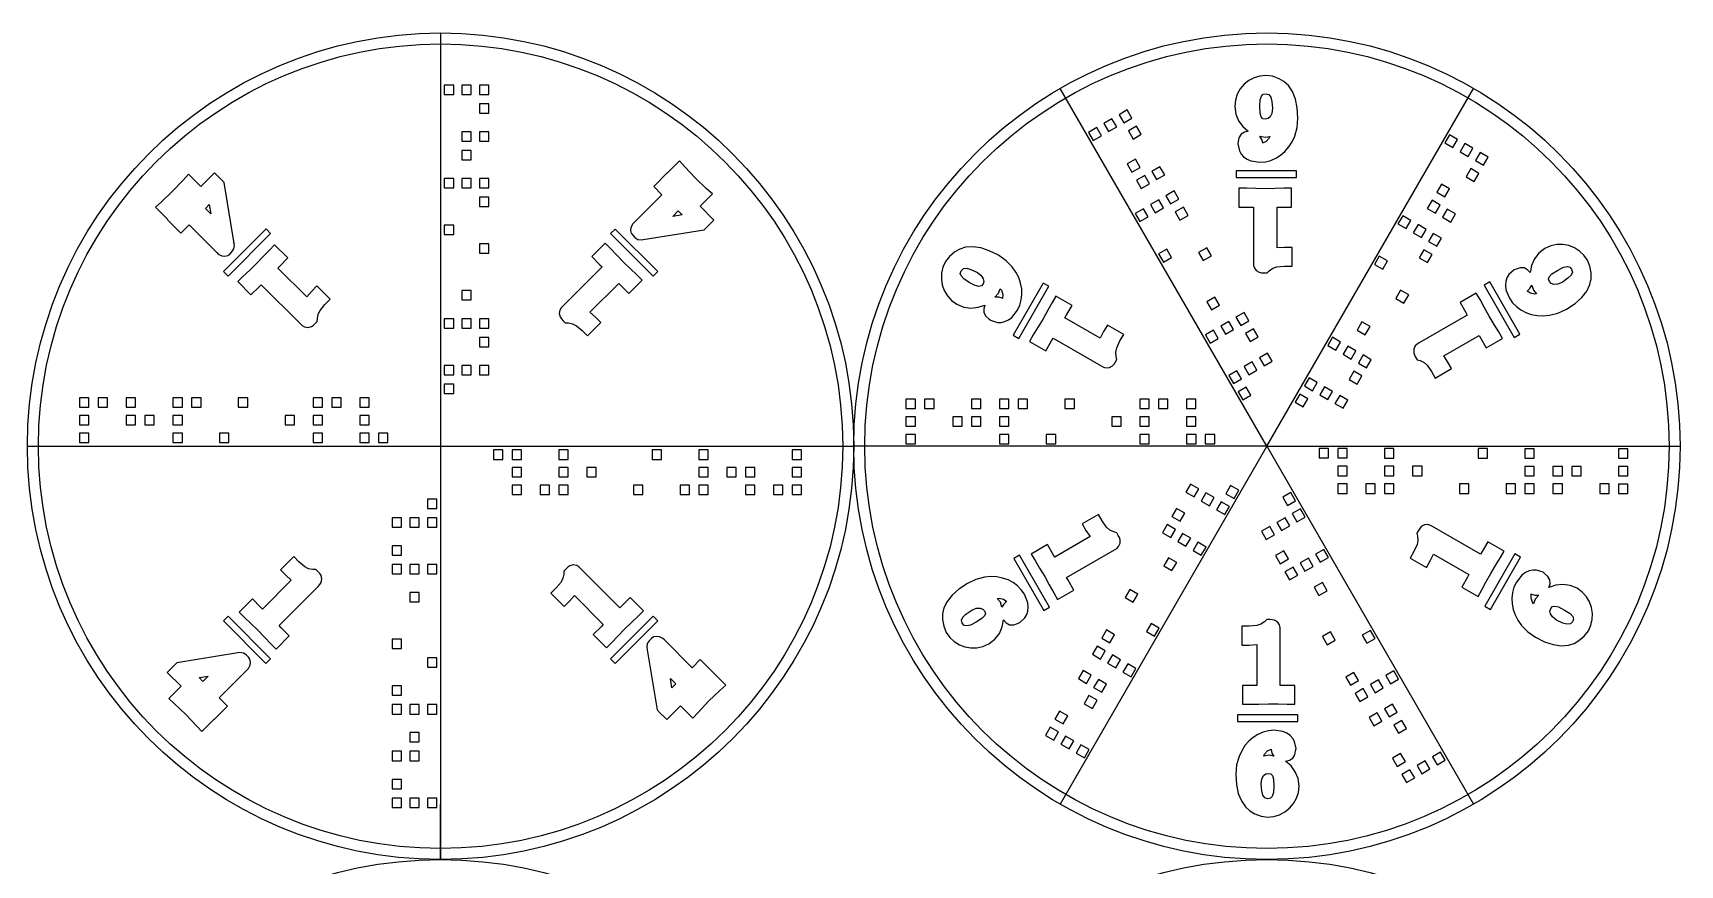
# Model space of a CAD drawing. Header units: millimetres. Extents: x 0 to 450, y 0 to 450.
# Drawn here: x 151 to 450, y 149 to 300 of the extents above; entities that cross this region are included whole.
import ezdxf

# ---------------------------------------------------------------- set-up
doc = ezdxf.new("R2010")
doc.units = ezdxf.units.MM
doc.layers.get('0').update_dxf_attribs({"linetype": 'CONTINUOUS', "lineweight": 25})
doc.layers.add('Layer 1', color=7, linetype='CONTINUOUS')

msp = doc.modelspace()

# ---------------------------------------------------------------- linework, layer by layer
for p, q in [((225, 300), (225, 150)), ((150, 225), (300, 225)), ((225, 150), (225, 160)), ((225, 150), (225, 160)), ((225, 150), (225, 151))]:
    msp.add_line(p, q)
at = {"linetype": 'CONTINUOUS', "lineweight": 25}
for q in [(337.5, 289.95), (412.5, 289.95), (300, 225), (337.5, 160.05), (450, 225), (412.5, 160.05)]:
    msp.add_line((375, 225), q, dxfattribs=at)
for centre, radius in [((225, 225), 75), ((375, 225), 75), ((225, 225), 73), ((375, 225), 73), ((225, 75), 75), ((375, 75), 75)]:
    msp.add_circle(centre, radius)
at = {"layer": 'Layer 1', "color": 7}
for points in [[(227.38, 288.84), (227.38, 290.54), (225.67, 290.54), (225.67, 288.84), (227.38, 288.84)], [(230.58, 288.84), (230.58, 290.54), (228.88, 290.54), (228.88, 288.84), (230.58, 288.84)], [(233.78, 288.84), (233.78, 290.54), (232.08, 290.54), (232.08, 288.84), (233.78, 288.84)], [(380.06, 281.29), (380.49, 282.83), (380.64, 284.53), (380.52, 286.39), (380.19, 288), (379.64, 289.35), (378.9, 290.45), (378.1, 291.17), (377.21, 291.69), (377.21, 291.69), (377.2, 291.69), (376.02, 292.13), (374.84, 292.29), (373.74, 292.18), (372.69, 291.86), (371.73, 291.35), (370.88, 290.68), (370.17, 289.85), (369.63, 288.89), (369.29, 287.82), (369.17, 286.66), (369.35, 285.28), (369.85, 284.06), (370.62, 283.01), (371.6, 282.15), (370.91, 281.99), (370.31, 281.63), (369.93, 280.99), (369.79, 280.28), (369.79, 280.28), (369.71, 279.86), (370, 278.6), (370.32, 278.03), (370.78, 277.52), (371.39, 277.09), (372.09, 276.79), (373.73, 276.55), (374.73, 276.63), (375.69, 276.88), (376.62, 277.28), (377.49, 277.83), (378.28, 278.51), (378.98, 279.32), (379.58, 280.25), (380.06, 281.29), (380.06, 281.29)], [(233.78, 285.45), (233.78, 287.15), (232.08, 287.15), (232.08, 285.45), (233.78, 285.45)], [(375.59, 284.78), (375.21, 284.45), (374.76, 284.36), (374.29, 284.42), (373.98, 284.78), (373.78, 285.43), (373.74, 286.66), (373.78, 287.85), (374.02, 288.55), (374.32, 288.88), (374.84, 288.96), (375.37, 288.83), (375.74, 288.32), (375.92, 287.57), (376.04, 286.28), (375.9, 285.39), (375.59, 284.78), (375.59, 284.78)], [(347.73, 282.95), (346.88, 284.42), (345.4, 283.57), (346.25, 282.09), (347.73, 282.95)], [(350.51, 284.55), (349.65, 286.03), (348.17, 285.17), (349.03, 283.7), (350.51, 284.55)], [(230.58, 280.36), (230.58, 282.06), (228.88, 282.06), (228.88, 280.36), (230.58, 280.36)], [(233.78, 280.36), (233.78, 282.06), (232.08, 282.06), (232.08, 280.36), (233.78, 280.36)], [(344.95, 281.34), (344.1, 282.82), (342.62, 281.96), (343.47, 280.49), (344.95, 281.34)], [(352.2, 281.61), (351.35, 283.09), (349.87, 282.23), (350.73, 280.75), (352.2, 281.61)], [(375.43, 280.89), (374.88, 280.3), (374.22, 279.98), (374.24, 280.05), (374.08, 280.68), (373.73, 281.26), (374.67, 281.07), (375.54, 281.23), (375.43, 280.89), (375.43, 280.89)], [(408.77, 279.19), (409.62, 280.67), (408.14, 281.52), (407.29, 280.05), (408.77, 279.19)], [(230.58, 276.97), (230.58, 278.67), (228.88, 278.67), (228.88, 276.97), (230.58, 276.97)], [(411.55, 277.59), (412.4, 279.07), (410.92, 279.92), (410.07, 278.44), (411.55, 277.59)], [(414.32, 275.99), (415.18, 277.47), (413.7, 278.32), (412.85, 276.84), (414.32, 275.99)], [(261.79, 262.5), (272.85, 264.29), (273.56, 264.99), (274.13, 265.57), (274.13, 265.56), (274.61, 266.04), (272.11, 268.54), (274.35, 270.78), (273.3, 271.74), (271.27, 273.66), (269.32, 275.72), (268.36, 276.77), (266.12, 274.53), (266.09, 274.56), (263.68, 272.15), (265.19, 270.65), (260.16, 265.62), (259.88, 265.36), (259.56, 264.72), (259.5, 264.18), (259.61, 263.64), (259.87, 263.28), (260.29, 262.87), (260.29, 262.87), (260.8, 262.52), (261.45, 262.44), (261.79, 262.5), (261.79, 262.5)], [(351.97, 275.59), (351.12, 277.07), (349.64, 276.22), (350.5, 274.74), (351.97, 275.59)], [(356.45, 274.25), (355.59, 275.73), (354.12, 274.88), (354.97, 273.4), (356.45, 274.25)], [(412.63, 273.05), (413.48, 274.52), (412, 275.38), (411.15, 273.9), (412.63, 273.05)], [(187.5, 261.79), (185.71, 272.85), (185.01, 273.56), (184.43, 274.13), (184.44, 274.13), (183.96, 274.61), (181.46, 272.11), (179.22, 274.35), (178.26, 273.3), (176.34, 271.27), (174.28, 269.32), (173.23, 268.36), (175.47, 266.12), (175.44, 266.09), (177.85, 263.68), (179.35, 265.19), (184.38, 260.16), (184.64, 259.88), (185.28, 259.56), (185.82, 259.5), (186.36, 259.61), (186.72, 259.87), (187.13, 260.29), (187.13, 260.29), (187.48, 260.8), (187.56, 261.45), (187.47, 261.93), (187.5, 261.79)], [(227.38, 271.88), (227.38, 273.59), (225.67, 273.59), (225.67, 271.88), (227.38, 271.88)], [(230.58, 271.88), (230.58, 273.59), (228.88, 273.59), (228.88, 271.88), (230.58, 271.88)], [(233.78, 271.88), (233.78, 273.59), (232.08, 273.59), (232.08, 271.88), (233.78, 271.88)], [(353.67, 272.65), (352.82, 274.13), (351.34, 273.27), (352.19, 271.8), (353.67, 272.65)], [(369.41, 274.96), (369.41, 273.77), (380.35, 273.77), (380.35, 274.96), (369.41, 274.96)], [(407.3, 270.24), (408.15, 271.71), (406.68, 272.57), (405.82, 271.09), (407.3, 270.24)], [(233.78, 268.49), (233.78, 270.2), (232.08, 270.2), (232.08, 268.49), (233.78, 268.49)], [(356.22, 268.24), (355.36, 269.72), (353.89, 268.86), (354.74, 267.38), (356.22, 268.24)], [(358.99, 269.84), (358.14, 271.32), (356.66, 270.47), (357.51, 268.99), (358.99, 269.84)], [(379.57, 257.66), (379.57, 261.07), (378.2, 261.07), (376.84, 260.99), (376.84, 268.4), (377.35, 268.41), (379.44, 268.41), (379.44, 271.82), (378.08, 271.82), (376.48, 271.78), (374.71, 271.73), (374.71, 271.73), (372.98, 271.77), (371.3, 271.82), (369.93, 271.82), (369.93, 268.4), (372.02, 268.41), (372.58, 268.4), (372.57, 258.34), (372.59, 257.88), (372.71, 257.43), (373.08, 256.89), (373.62, 256.57), (374.03, 256.48), (374.49, 256.47), (375.04, 256.46), (375.44, 256.85), (376.09, 257.3), (376.83, 257.54), (378.2, 257.66), (379.57, 257.66)], [(405.6, 267.3), (406.46, 268.77), (404.98, 269.63), (404.12, 268.15), (405.6, 267.3)], [(183.28, 267.17), (182.3, 268.14), (183.01, 268.84), (183.28, 267.17)], [(267.17, 266.72), (268.14, 267.7), (268.84, 266.99), (267.17, 266.72)], [(353.44, 266.63), (352.59, 268.11), (351.11, 267.26), (351.96, 265.78), (353.44, 266.63)], [(360.69, 266.9), (359.84, 268.38), (358.36, 267.52), (359.21, 266.04), (360.69, 266.9)], [(400.27, 264.49), (401.13, 265.97), (399.65, 266.82), (398.79, 265.34), (400.27, 264.49)], [(408.38, 265.69), (409.23, 267.17), (407.75, 268.03), (406.9, 266.55), (408.38, 265.69)], [(185.58, 256.7), (186.42, 255.86), (194.15, 263.59), (193.31, 264.43), (185.58, 256.7)], [(227.38, 263.41), (227.38, 265.11), (225.67, 265.11), (225.67, 263.41), (227.38, 263.41)], [(256.7, 264.42), (255.86, 263.58), (263.59, 255.85), (264.43, 256.69), (256.7, 264.42)], [(403.05, 262.88), (403.91, 264.36), (402.43, 265.22), (401.58, 263.74), (403.05, 262.88)], [(405.83, 261.28), (406.68, 262.76), (405.21, 263.62), (404.35, 262.14), (405.83, 261.28)], [(204.97, 251.67), (202.56, 254.08), (201.6, 253.12), (200.69, 252.1), (195.46, 257.33), (195.82, 257.69), (197.29, 259.17), (194.88, 261.58), (193.92, 260.61), (192.82, 259.46), (191.6, 258.18), (190.35, 256.98), (189.13, 255.83), (188.17, 254.87), (190.58, 252.46), (192.05, 253.93), (192.45, 254.32), (199.55, 247.22), (199.89, 246.91), (200.29, 246.67), (200.93, 246.55), (201.54, 246.7), (201.89, 246.94), (202.23, 247.25), (202.62, 247.64), (202.63, 248.19), (202.78, 248.97), (203.12, 249.65), (204.01, 250.71), (204.97, 251.67)], [(233.78, 260.01), (233.78, 261.72), (232.08, 261.72), (232.08, 260.01), (233.78, 260.01)], [(251.67, 245.03), (254.08, 247.44), (253.12, 248.4), (252.1, 249.31), (257.33, 254.54), (257.69, 254.18), (259.17, 252.71), (261.58, 255.12), (260.61, 256.08), (259.46, 257.18), (258.18, 258.4), (256.98, 259.65), (255.83, 260.87), (254.87, 261.83), (252.46, 259.42), (253.93, 257.95), (254.32, 257.55), (247.22, 250.45), (246.91, 250.11), (246.67, 249.71), (246.55, 249.07), (246.7, 248.46), (246.94, 248.11), (247.25, 247.77), (247.64, 247.38), (248.19, 247.37), (248.97, 247.22), (249.65, 246.88), (250.71, 245.99), (251.67, 245.03)], [(328.78, 257.53), (327.66, 258.67), (326.27, 259.65), (324.59, 260.48), (323.04, 260.99), (321.59, 261.19), (320.27, 261.1), (319.24, 260.77), (318.35, 260.25), (318.35, 260.26), (318.35, 260.25), (317.38, 259.45), (316.65, 258.51), (316.19, 257.49), (315.94, 256.43), (315.9, 255.34), (316.06, 254.27), (316.42, 253.24), (316.99, 252.3), (317.74, 251.47), (318.69, 250.78), (319.97, 250.25), (321.28, 250.07), (322.58, 250.21), (323.81, 250.63), (323.6, 249.95), (323.61, 249.25), (323.98, 248.61), (324.52, 248.13), (324.52, 248.13), (324.84, 247.85), (326.08, 247.47), (326.74, 247.46), (327.41, 247.61), (328.08, 247.92), (328.7, 248.38), (329.72, 249.68), (330.15, 250.58), (330.42, 251.54), (330.53, 252.54), (330.49, 253.57), (330.3, 254.6), (329.95, 255.61), (329.44, 256.59), (328.78, 257.53), (328.78, 257.53)], [(357.68, 259.28), (356.83, 260.76), (355.35, 259.9), (356.2, 258.42), (357.68, 259.28)], [(364.93, 259.55), (364.08, 261.02), (362.6, 260.17), (363.46, 258.69), (364.93, 259.55)], [(404.13, 258.34), (404.99, 259.82), (403.51, 260.67), (402.65, 259.2), (404.13, 258.34)], [(426.28, 248.76), (427.83, 249.16), (429.37, 249.88), (430.93, 250.91), (432.15, 252.01), (433.05, 253.16), (433.63, 254.35), (433.86, 255.41), (433.86, 256.43), (433.86, 256.43), (433.86, 256.44), (433.65, 257.68), (433.2, 258.78), (432.55, 259.68), (431.75, 260.43), (430.83, 261.01), (429.82, 261.41), (428.75, 261.61), (427.65, 261.59), (426.55, 261.35), (425.48, 260.88), (424.38, 260.03), (423.57, 258.98), (423.05, 257.79), (422.79, 256.52), (422.31, 257.04), (421.7, 257.38), (420.96, 257.38), (420.27, 257.15), (420.27, 257.15), (419.87, 257.01), (418.92, 256.14), (418.58, 255.56), (418.37, 254.91), (418.31, 254.17), (418.4, 253.41), (419.01, 251.87), (419.58, 251.05), (420.28, 250.34), (421.09, 249.74), (421.99, 249.26), (422.98, 248.92), (424.04, 248.71), (425.14, 248.66), (426.28, 248.76), (426.28, 248.76)], [(323.52, 255.4), (323.62, 254.91), (323.47, 254.47), (323.18, 254.09), (322.72, 254), (322.05, 254.16), (320.97, 254.73), (319.96, 255.37), (319.48, 255.92), (319.34, 256.35), (319.53, 256.85), (319.91, 257.23), (320.53, 257.3), (321.27, 257.09), (322.45, 256.54), (323.15, 255.98), (323.52, 255.4), (323.52, 255.4)], [(396.03, 257.14), (396.88, 258.62), (395.4, 259.47), (394.55, 257.99), (396.03, 257.14)], [(427.07, 254.38), (426.59, 254.54), (426.28, 254.89), (426.1, 255.33), (426.26, 255.77), (426.72, 256.27), (427.76, 256.92), (428.82, 257.48), (429.54, 257.62), (429.98, 257.52), (430.31, 257.12), (430.46, 256.59), (430.21, 256.02), (429.65, 255.49), (428.58, 254.74), (427.75, 254.41), (427.07, 254.38), (427.07, 254.38)], [(328.94, 245.13), (329.97, 244.54), (335.44, 254.02), (334.41, 254.61), (328.94, 245.13)], [(415.47, 254.82), (414.44, 254.23), (419.91, 244.75), (420.94, 245.35), (415.47, 254.82)], [(423.62, 252.58), (422.83, 252.75), (422.22, 253.17), (422.29, 253.18), (422.76, 253.63), (423.09, 254.23), (423.39, 253.32), (423.96, 252.64), (423.62, 252.58), (423.62, 252.58)], [(230.58, 251.54), (230.58, 253.24), (228.88, 253.24), (228.88, 251.54), (230.58, 251.54)], [(326.81, 253.31), (327.05, 252.54), (327, 251.81), (326.95, 251.87), (326.32, 252.05), (325.64, 252.03), (326.28, 252.75), (326.58, 253.58), (326.81, 253.31), (326.81, 253.31)], [(349, 245.29), (346.04, 246.99), (345.36, 245.81), (344.75, 244.59), (338.33, 248.3), (338.58, 248.74), (339.63, 250.55), (336.67, 252.26), (335.99, 251.08), (335.23, 249.67), (334.38, 248.11), (334.38, 248.12), (333.48, 246.64), (332.6, 245.2), (331.92, 244.02), (334.88, 242.32), (335.92, 244.13), (336.2, 244.6), (344.91, 239.57), (345.32, 239.36), (345.77, 239.23), (346.42, 239.29), (346.97, 239.59), (347.25, 239.9), (347.5, 240.29), (347.77, 240.77), (347.64, 241.3), (347.58, 242.1), (347.73, 242.85), (348.32, 244.1), (349, 245.29)], [(366.4, 250.59), (365.55, 252.07), (364.07, 251.21), (364.92, 249.73), (366.4, 250.59)], [(399.88, 250.99), (400.74, 252.47), (399.26, 253.32), (398.41, 251.84), (399.88, 250.99)], [(405.57, 237.38), (408.52, 239.08), (407.84, 240.26), (407.09, 241.4), (413.51, 245.11), (413.77, 244.67), (414.81, 242.86), (417.77, 244.56), (417.09, 245.74), (416.25, 247.11), (415.33, 248.62), (415.33, 248.62), (414.5, 250.14), (413.7, 251.62), (413.01, 252.79), (410.06, 251.09), (411.1, 249.28), (411.37, 248.8), (402.66, 243.77), (402.27, 243.53), (401.94, 243.2), (401.66, 242.61), (401.65, 241.98), (401.78, 241.58), (402, 241.17), (402.27, 240.69), (402.8, 240.54), (403.52, 240.2), (404.09, 239.69), (404.89, 238.56), (405.57, 237.38)], [(371.72, 247.78), (370.87, 249.26), (369.39, 248.4), (370.24, 246.92), (371.72, 247.78)], [(227.38, 246.45), (227.38, 248.15), (225.67, 248.15), (225.67, 246.45), (227.38, 246.45)], [(230.58, 246.45), (230.58, 248.15), (228.88, 248.15), (228.88, 246.45), (230.58, 246.45)], [(233.78, 246.45), (233.78, 248.15), (232.08, 248.15), (232.08, 246.45), (233.78, 246.45)], [(366.17, 244.57), (365.31, 246.05), (363.84, 245.2), (364.69, 243.71), (366.17, 244.57)], [(368.95, 246.18), (368.09, 247.66), (366.61, 246.8), (367.47, 245.32), (368.95, 246.18)], [(373.42, 244.84), (372.57, 246.32), (371.09, 245.46), (371.94, 243.98), (373.42, 244.84)], [(392.86, 245.24), (393.72, 246.72), (392.24, 247.57), (391.38, 246.09), (392.86, 245.24)], [(233.78, 243.06), (233.78, 244.76), (232.08, 244.76), (232.08, 243.06), (233.78, 243.06)], [(387.53, 242.43), (388.39, 243.91), (386.91, 244.77), (386.05, 243.29), (387.53, 242.43)], [(390.31, 240.83), (391.17, 242.31), (389.69, 243.16), (388.83, 241.68), (390.31, 240.83)], [(227.38, 237.97), (227.38, 239.68), (225.67, 239.68), (225.67, 237.97), (227.38, 237.97)], [(230.58, 237.97), (230.58, 239.68), (228.88, 239.68), (228.88, 237.97), (230.58, 237.97)], [(233.78, 237.97), (233.78, 239.68), (232.08, 239.68), (232.08, 237.97), (233.78, 237.97)], [(373.19, 238.82), (372.34, 240.3), (370.86, 239.45), (371.71, 237.97), (373.19, 238.82)], [(375.97, 240.43), (375.11, 241.9), (373.63, 241.05), (374.49, 239.57), (375.97, 240.43)], [(393.09, 239.23), (393.94, 240.71), (392.46, 241.56), (391.61, 240.08), (393.09, 239.23)], [(227.38, 234.58), (227.38, 236.29), (225.67, 236.29), (225.67, 234.58), (227.38, 234.58)], [(370.41, 237.22), (369.56, 238.69), (368.08, 237.84), (368.93, 236.36), (370.41, 237.22)], [(383.28, 235.08), (384.14, 236.56), (382.66, 237.41), (381.81, 235.94), (383.28, 235.08)], [(391.39, 236.29), (392.24, 237.77), (390.77, 238.62), (389.91, 237.14), (391.39, 236.29)], [(161.16, 233.78), (159.46, 233.78), (159.46, 232.08), (161.16, 232.08), (161.16, 233.78)], [(164.55, 233.78), (162.85, 233.78), (162.85, 232.08), (164.55, 232.08), (164.55, 233.78)], [(169.64, 233.78), (167.94, 233.78), (167.94, 232.08), (169.64, 232.08), (169.64, 233.78)], [(178.12, 233.78), (176.41, 233.78), (176.41, 232.08), (178.12, 232.08), (178.12, 233.78)], [(181.51, 233.78), (179.8, 233.78), (179.8, 232.08), (181.51, 232.08), (181.51, 233.78)], [(189.99, 233.78), (188.28, 233.78), (188.28, 232.08), (189.99, 232.08), (189.99, 233.78)], [(203.55, 233.78), (201.85, 233.78), (201.85, 232.08), (203.55, 232.08), (203.55, 233.78)], [(206.94, 233.78), (205.24, 233.78), (205.24, 232.08), (206.94, 232.08), (206.94, 233.78)], [(212.03, 233.78), (210.32, 233.78), (210.32, 232.08), (212.03, 232.08), (212.03, 233.78)], [(311.18, 233.56), (309.47, 233.56), (309.47, 231.86), (311.18, 231.86), (311.18, 233.56)], [(314.58, 233.56), (312.87, 233.56), (312.87, 231.85), (314.58, 231.85), (314.58, 233.56)], [(323.07, 233.56), (321.36, 233.56), (321.36, 231.85), (323.07, 231.85), (323.07, 233.56)], [(328.16, 233.56), (326.46, 233.56), (326.46, 231.85), (328.16, 231.85), (328.16, 233.56)], [(331.56, 233.56), (329.85, 233.56), (329.85, 231.85), (331.56, 231.85), (331.56, 233.56)], [(340.05, 233.55), (338.34, 233.55), (338.34, 231.85), (340.05, 231.85), (340.05, 233.55)], [(353.63, 233.55), (351.93, 233.55), (351.93, 231.84), (353.63, 231.84), (353.63, 233.55)], [(357.03, 233.55), (355.32, 233.55), (355.32, 231.84), (357.03, 231.84), (357.03, 233.55)], [(362.12, 233.55), (360.42, 233.55), (360.42, 231.84), (362.12, 231.84), (362.12, 233.55)], [(372.11, 234.27), (371.26, 235.75), (369.78, 234.9), (370.63, 233.42), (372.11, 234.27)], [(381.59, 232.14), (382.44, 233.62), (380.96, 234.47), (380.11, 233), (381.59, 232.14)], [(386.07, 233.48), (386.92, 234.96), (385.44, 235.81), (384.59, 234.33), (386.07, 233.48)], [(388.84, 231.88), (389.7, 233.36), (388.22, 234.21), (387.36, 232.73), (388.84, 231.88)], [(161.16, 230.58), (159.46, 230.58), (159.46, 228.88), (161.16, 228.88), (161.16, 230.58)], [(169.64, 230.58), (167.94, 230.58), (167.94, 228.88), (169.64, 228.88), (169.64, 230.58)], [(173.03, 230.58), (171.33, 230.58), (171.33, 228.88), (173.03, 228.88), (173.03, 230.58)], [(178.12, 230.58), (176.41, 230.58), (176.41, 228.88), (178.12, 228.88), (178.12, 230.58)], [(198.46, 230.58), (196.76, 230.58), (196.76, 228.88), (198.46, 228.88), (198.46, 230.58)], [(203.55, 230.58), (201.85, 230.58), (201.85, 228.88), (203.55, 228.88), (203.55, 230.58)], [(212.03, 230.58), (210.32, 230.58), (210.32, 228.88), (212.03, 228.88), (212.03, 230.58)], [(311.18, 230.36), (309.48, 230.36), (309.48, 228.65), (311.18, 228.65), (311.18, 230.36)], [(319.67, 230.36), (317.97, 230.36), (317.97, 228.65), (319.67, 228.65), (319.67, 230.36)], [(323.07, 230.35), (321.36, 230.35), (321.36, 228.65), (323.07, 228.65), (323.07, 230.35)], [(328.16, 230.35), (326.46, 230.35), (326.46, 228.65), (328.16, 228.65), (328.16, 230.35)], [(348.54, 230.35), (346.83, 230.35), (346.83, 228.64), (348.54, 228.64), (348.54, 230.35)], [(353.63, 230.35), (351.93, 230.35), (351.93, 228.64), (353.63, 228.64), (353.63, 230.35)], [(362.12, 230.34), (360.42, 230.34), (360.42, 228.64), (362.12, 228.64), (362.12, 230.34)], [(161.16, 227.38), (159.46, 227.38), (159.46, 225.67), (161.16, 225.67), (161.16, 227.38)], [(178.12, 227.38), (176.41, 227.38), (176.41, 225.67), (178.12, 225.67), (178.12, 227.38)], [(186.59, 227.38), (184.89, 227.38), (184.89, 225.67), (186.59, 225.67), (186.59, 227.38)], [(203.55, 227.38), (201.85, 227.38), (201.85, 225.67), (203.55, 225.67), (203.55, 227.38)], [(212.03, 227.38), (210.32, 227.38), (210.32, 225.67), (212.03, 225.67), (212.03, 227.38)], [(215.42, 227.38), (213.71, 227.38), (213.71, 225.67), (215.42, 225.67), (215.42, 227.38)], [(234.58, 222.62), (236.29, 222.62), (236.29, 224.33), (234.58, 224.33), (234.58, 222.62)], [(237.97, 222.62), (239.68, 222.62), (239.68, 224.33), (237.97, 224.33), (237.97, 222.62)], [(246.45, 222.62), (248.15, 222.62), (248.15, 224.33), (246.45, 224.33), (246.45, 222.62)], [(263.41, 222.62), (265.11, 222.62), (265.11, 224.33), (263.41, 224.33), (263.41, 222.62)], [(271.88, 222.62), (273.59, 222.62), (273.59, 224.33), (271.88, 224.33), (271.88, 222.62)], [(288.84, 222.62), (290.54, 222.62), (290.54, 224.33), (288.84, 224.33), (288.84, 222.62)], [(311.18, 227.15), (309.48, 227.15), (309.48, 225.44), (311.18, 225.44), (311.18, 227.15)], [(328.16, 227.14), (326.46, 227.14), (326.46, 225.44), (328.17, 225.44), (328.16, 227.14)], [(336.66, 227.14), (334.95, 227.14), (334.95, 225.43), (336.66, 225.43), (336.66, 227.14)], [(353.64, 227.14), (351.93, 227.14), (351.93, 225.43), (353.64, 225.43), (353.64, 227.14)], [(362.13, 227.13), (360.42, 227.13), (360.42, 225.43), (362.13, 225.43), (362.13, 227.13)], [(365.52, 227.13), (363.81, 227.13), (363.82, 225.43), (365.52, 225.43), (365.52, 227.13)], [(384.48, 222.87), (386.19, 222.87), (386.18, 224.57), (384.48, 224.57), (384.48, 222.87)], [(387.87, 222.87), (389.58, 222.87), (389.58, 224.57), (387.87, 224.57), (387.87, 222.87)], [(396.36, 222.86), (398.07, 222.86), (398.07, 224.57), (396.36, 224.57), (396.36, 222.86)], [(413.34, 222.86), (415.05, 222.86), (415.05, 224.57), (413.34, 224.57), (413.34, 222.86)], [(421.84, 222.86), (423.54, 222.86), (423.54, 224.56), (421.83, 224.56), (421.84, 222.86)], [(438.82, 222.85), (440.52, 222.85), (440.52, 224.56), (438.82, 224.56), (438.82, 222.85)], [(387.88, 219.66), (389.58, 219.66), (389.58, 221.36), (387.88, 221.36), (387.88, 219.66)], [(396.37, 219.65), (398.07, 219.65), (398.07, 221.36), (396.37, 221.36), (396.37, 219.65)], [(401.46, 219.65), (403.17, 219.65), (403.17, 221.36), (401.46, 221.36), (401.46, 219.65)], [(421.84, 219.65), (423.54, 219.65), (423.54, 221.35), (421.84, 221.35), (421.84, 219.65)], [(426.93, 219.65), (428.64, 219.65), (428.64, 221.35), (426.93, 221.35), (426.93, 219.65)], [(430.33, 219.64), (432.03, 219.64), (432.03, 221.35), (430.33, 221.35), (430.33, 219.64)], [(438.82, 219.64), (440.52, 219.64), (440.52, 221.35), (438.82, 221.35), (438.82, 219.64)], [(237.97, 219.42), (239.68, 219.42), (239.68, 221.12), (237.97, 221.12), (237.97, 219.42)], [(246.45, 219.42), (248.15, 219.42), (248.15, 221.12), (246.45, 221.12), (246.45, 219.42)], [(251.54, 219.42), (253.24, 219.42), (253.24, 221.12), (251.54, 221.12), (251.54, 219.42)], [(271.88, 219.42), (273.59, 219.42), (273.59, 221.12), (271.88, 221.12), (271.88, 219.42)], [(276.97, 219.42), (278.67, 219.42), (278.67, 221.12), (276.97, 221.12), (276.97, 219.42)], [(280.36, 219.42), (282.06, 219.42), (282.06, 221.12), (280.36, 221.12), (280.36, 219.42)], [(288.84, 219.42), (290.54, 219.42), (290.54, 221.12), (288.84, 221.12), (288.84, 219.42)], [(222.62, 215.42), (222.62, 213.71), (224.33, 213.71), (224.33, 215.42), (222.62, 215.42)], [(237.97, 216.22), (239.68, 216.22), (239.68, 217.92), (237.97, 217.92), (237.97, 216.22)], [(243.06, 216.22), (244.76, 216.22), (244.76, 217.92), (243.06, 217.92), (243.06, 216.22)], [(246.45, 216.22), (248.15, 216.22), (248.15, 217.92), (246.45, 217.92), (246.45, 216.22)], [(260.01, 216.22), (261.72, 216.22), (261.72, 217.92), (260.01, 217.92), (260.01, 216.22)], [(268.49, 216.22), (270.2, 216.22), (270.2, 217.92), (268.49, 217.92), (268.49, 216.22)], [(271.88, 216.22), (273.59, 216.22), (273.59, 217.92), (271.88, 217.92), (271.88, 216.22)], [(280.36, 216.22), (282.06, 216.22), (282.06, 217.92), (280.36, 217.92), (280.36, 216.22)], [(285.45, 216.22), (287.15, 216.22), (287.15, 217.92), (285.45, 217.92), (285.45, 216.22)], [(288.84, 216.22), (290.54, 216.22), (290.54, 217.92), (288.84, 217.92), (288.84, 216.22)], [(361.16, 218.12), (360.3, 216.64), (361.78, 215.79), (362.64, 217.27), (361.16, 218.12)], [(363.93, 216.52), (363.08, 215.04), (364.56, 214.19), (365.41, 215.67), (363.93, 216.52)], [(368.41, 217.86), (367.56, 216.38), (369.04, 215.53), (369.89, 217), (368.41, 217.86)], [(377.89, 215.73), (378.74, 214.25), (380.22, 215.1), (379.37, 216.58), (377.89, 215.73)], [(387.88, 216.45), (389.58, 216.45), (389.58, 218.16), (387.88, 218.16), (387.88, 216.45)], [(392.97, 216.45), (394.68, 216.45), (394.68, 218.16), (392.97, 218.16), (392.97, 216.45)], [(396.37, 216.45), (398.07, 216.45), (398.07, 218.16), (396.37, 218.16), (396.37, 216.45)], [(409.95, 216.44), (411.66, 216.44), (411.66, 218.15), (409.95, 218.15), (409.95, 216.44)], [(418.44, 216.44), (420.15, 216.44), (420.15, 218.15), (418.44, 218.15), (418.44, 216.44)], [(421.84, 216.44), (423.54, 216.44), (423.54, 218.15), (421.84, 218.15), (421.84, 216.44)], [(426.93, 216.44), (428.64, 216.44), (428.64, 218.15), (426.93, 218.15), (426.93, 216.44)], [(435.42, 216.44), (437.13, 216.44), (437.13, 218.15), (435.42, 218.15), (435.42, 216.44)], [(438.82, 216.44), (440.52, 216.44), (440.52, 218.14), (438.82, 218.14), (438.82, 216.44)], [(344.43, 212.62), (341.48, 210.92), (342.16, 209.74), (342.91, 208.6), (336.49, 204.89), (336.23, 205.33), (335.19, 207.14), (332.23, 205.44), (332.91, 204.26), (333.75, 202.89), (334.67, 201.38), (334.67, 201.38), (335.5, 199.86), (336.3, 198.38), (336.99, 197.21), (339.94, 198.91), (338.9, 200.72), (338.63, 201.2), (347.34, 206.23), (347.73, 206.47), (348.06, 206.8), (348.34, 207.39), (348.35, 208.02), (348.22, 208.42), (348, 208.83), (347.73, 209.31), (347.2, 209.46), (346.48, 209.8), (345.91, 210.31), (345.11, 211.44), (344.43, 212.62)], [(358.61, 213.71), (357.76, 212.23), (359.23, 211.38), (360.09, 212.86), (358.61, 213.71)], [(366.72, 214.92), (365.86, 213.44), (367.34, 212.59), (368.19, 214.06), (366.72, 214.92)], [(379.59, 212.78), (380.44, 211.31), (381.92, 212.16), (381.07, 213.64), (379.59, 212.78)], [(216.22, 212.03), (216.22, 210.32), (217.92, 210.32), (217.92, 212.03), (216.22, 212.03)], [(219.42, 212.03), (219.42, 210.32), (221.12, 210.32), (221.12, 212.03), (219.42, 212.03)], [(222.62, 212.03), (222.62, 210.32), (224.33, 210.32), (224.33, 212.03), (222.62, 212.03)], [(356.91, 210.77), (356.06, 209.29), (357.54, 208.44), (358.39, 209.92), (356.91, 210.77)], [(374.03, 209.57), (374.89, 208.1), (376.37, 208.95), (375.51, 210.43), (374.03, 209.57)], [(376.81, 211.18), (377.66, 209.7), (379.14, 210.55), (378.29, 212.03), (376.81, 211.18)], [(401, 204.71), (403.96, 203.01), (404.64, 204.19), (405.25, 205.41), (411.67, 201.7), (411.42, 201.26), (410.37, 199.45), (413.33, 197.74), (414.01, 198.92), (414.77, 200.33), (415.62, 201.89), (415.62, 201.88), (416.52, 203.36), (417.4, 204.8), (418.08, 205.98), (415.12, 207.68), (414.08, 205.87), (413.8, 205.4), (405.09, 210.43), (404.68, 210.64), (404.23, 210.77), (403.58, 210.71), (403.03, 210.41), (402.75, 210.1), (402.5, 209.71), (402.23, 209.23), (402.36, 208.7), (402.42, 207.9), (402.27, 207.15), (401.68, 205.9), (401, 204.71)], [(216.22, 206.94), (216.22, 205.24), (217.92, 205.24), (217.92, 206.94), (216.22, 206.94)], [(359.69, 209.17), (358.83, 207.69), (360.31, 206.84), (361.17, 208.32), (359.69, 209.17)], [(362.47, 207.57), (361.61, 206.09), (363.09, 205.23), (363.95, 206.71), (362.47, 207.57)], [(198.33, 204.97), (195.92, 202.56), (196.88, 201.6), (197.9, 200.69), (192.67, 195.46), (192.31, 195.82), (190.83, 197.29), (188.42, 194.88), (189.39, 193.92), (190.54, 192.82), (191.82, 191.6), (193.02, 190.35), (194.17, 189.13), (195.13, 188.17), (197.54, 190.58), (196.07, 192.05), (195.68, 192.45), (202.78, 199.55), (203.09, 199.89), (203.33, 200.29), (203.45, 200.93), (203.3, 201.54), (203.06, 201.89), (202.75, 202.23), (202.36, 202.62), (201.81, 202.63), (201.03, 202.78), (200.35, 203.12), (199.29, 204.01), (198.33, 204.97)], [(216.22, 203.55), (216.22, 201.85), (217.92, 201.85), (217.92, 203.55), (216.22, 203.55)], [(219.42, 203.55), (219.42, 201.85), (221.12, 201.85), (221.12, 203.55), (219.42, 203.55)], [(222.62, 203.55), (222.62, 201.85), (224.33, 201.85), (224.33, 203.55), (222.62, 203.55)], [(245.03, 198.33), (247.44, 195.92), (248.4, 196.88), (249.31, 197.9), (254.54, 192.67), (254.18, 192.31), (252.71, 190.83), (255.12, 188.42), (256.08, 189.39), (257.18, 190.54), (258.4, 191.82), (259.65, 193.02), (260.87, 194.17), (261.83, 195.13), (259.42, 197.54), (257.95, 196.07), (257.55, 195.68), (250.45, 202.78), (250.11, 203.09), (249.71, 203.33), (249.07, 203.45), (248.46, 203.3), (248.11, 203.06), (247.77, 202.75), (247.38, 202.36), (247.37, 201.81), (247.22, 201.03), (246.88, 200.35), (245.99, 199.29), (245.03, 198.33)], [(334.53, 195.18), (335.56, 195.77), (330.09, 205.25), (329.06, 204.65), (334.53, 195.18)], [(357.14, 204.76), (356.28, 203.28), (357.76, 202.43), (358.62, 203.91), (357.14, 204.76)], [(376.58, 205.16), (377.43, 203.68), (378.91, 204.54), (378.06, 206.02), (376.58, 205.16)], [(381.05, 203.82), (381.91, 202.34), (383.39, 203.2), (382.53, 204.68), (381.05, 203.82)], [(383.83, 205.43), (384.69, 203.95), (386.16, 204.8), (385.31, 206.29), (383.83, 205.43)], [(421.06, 204.87), (420.03, 205.46), (414.56, 195.98), (415.59, 195.39), (421.06, 204.87)], [(323.72, 201.24), (322.17, 200.84), (320.63, 200.12), (319.07, 199.09), (317.85, 197.99), (316.95, 196.84), (316.37, 195.65), (316.14, 194.59), (316.14, 193.57), (316.14, 193.57), (316.14, 193.56), (316.35, 192.32), (316.8, 191.22), (317.45, 190.32), (318.25, 189.57), (319.17, 188.99), (320.18, 188.59), (321.25, 188.39), (322.35, 188.41), (323.45, 188.65), (324.52, 189.12), (325.62, 189.97), (326.43, 191.02), (326.95, 192.21), (327.21, 193.48), (327.69, 192.96), (328.3, 192.62), (329.04, 192.62), (329.73, 192.85), (329.73, 192.85), (330.13, 192.99), (331.08, 193.86), (331.42, 194.44), (331.63, 195.09), (331.69, 195.83), (331.6, 196.59), (330.99, 198.13), (330.42, 198.95), (329.72, 199.66), (328.91, 200.26), (328.01, 200.74), (327.02, 201.08), (325.96, 201.29), (324.86, 201.34), (323.72, 201.24), (323.72, 201.24)], [(378.28, 202.22), (379.13, 200.74), (380.61, 201.6), (379.76, 203.08), (378.28, 202.22)], [(421.22, 192.47), (422.34, 191.33), (423.73, 190.35), (425.41, 189.52), (426.96, 189.01), (428.41, 188.81), (429.73, 188.9), (430.76, 189.23), (431.65, 189.75), (431.65, 189.74), (431.65, 189.75), (432.62, 190.55), (433.35, 191.49), (433.81, 192.51), (434.06, 193.57), (434.1, 194.66), (433.94, 195.73), (433.58, 196.76), (433.01, 197.7), (432.26, 198.53), (431.31, 199.22), (430.03, 199.75), (428.72, 199.93), (427.42, 199.79), (426.19, 199.37), (426.4, 200.05), (426.39, 200.75), (426.02, 201.39), (425.48, 201.87), (425.48, 201.87), (425.16, 202.15), (423.92, 202.53), (423.26, 202.54), (422.59, 202.39), (421.92, 202.08), (421.3, 201.62), (420.28, 200.32), (419.85, 199.42), (419.58, 198.46), (419.47, 197.46), (419.51, 196.43), (419.7, 195.4), (420.05, 194.39), (420.56, 193.41), (421.22, 192.47), (421.22, 192.47)], [(219.42, 198.46), (219.42, 196.76), (221.12, 196.76), (221.12, 198.46), (219.42, 198.46)], [(326.38, 197.42), (327.17, 197.25), (327.78, 196.83), (327.71, 196.82), (327.24, 196.37), (326.91, 195.77), (326.61, 196.68), (326.04, 197.36), (326.38, 197.42), (326.38, 197.42)], [(350.12, 199.01), (349.26, 197.53), (350.74, 196.68), (351.59, 198.16), (350.12, 199.01)], [(383.6, 199.41), (384.45, 197.93), (385.93, 198.79), (385.08, 200.27), (383.6, 199.41)], [(423.19, 196.69), (422.95, 197.46), (423, 198.19), (423.05, 198.13), (423.68, 197.95), (424.36, 197.97), (423.72, 197.25), (423.42, 196.42), (423.19, 196.69), (423.19, 196.69)], [(322.93, 195.62), (323.41, 195.46), (323.72, 195.11), (323.9, 194.67), (323.74, 194.23), (323.28, 193.73), (322.24, 193.08), (321.18, 192.52), (320.46, 192.38), (320.02, 192.48), (319.69, 192.88), (319.54, 193.41), (319.79, 193.98), (320.35, 194.51), (321.42, 195.26), (322.25, 195.59), (322.93, 195.62), (322.93, 195.62)], [(426.48, 194.6), (426.38, 195.09), (426.53, 195.53), (426.82, 195.91), (427.28, 196), (427.95, 195.84), (429.03, 195.27), (430.04, 194.63), (430.52, 194.08), (430.66, 193.65), (430.47, 193.15), (430.09, 192.77), (429.47, 192.7), (428.73, 192.91), (427.55, 193.46), (426.85, 194.02), (426.48, 194.6), (426.48, 194.6)], [(193.3, 185.58), (194.14, 186.42), (186.41, 194.15), (185.57, 193.31), (193.3, 185.58)], [(264.42, 193.3), (263.58, 194.14), (255.85, 186.41), (256.69, 185.57), (264.42, 193.3)], [(345.87, 191.66), (345.01, 190.18), (346.49, 189.33), (347.35, 190.8), (345.87, 191.66)], [(353.97, 192.86), (353.12, 191.38), (354.6, 190.53), (355.45, 192.01), (353.97, 192.86)], [(370.43, 192.34), (370.43, 188.93), (371.8, 188.93), (373.16, 189.01), (373.16, 181.6), (372.65, 181.59), (370.56, 181.59), (370.56, 178.18), (371.92, 178.18), (373.52, 178.22), (375.29, 178.27), (375.29, 178.27), (377.02, 178.23), (378.7, 178.18), (380.07, 178.18), (380.07, 181.6), (377.98, 181.59), (377.42, 181.6), (377.43, 191.66), (377.41, 192.12), (377.29, 192.57), (376.92, 193.11), (376.38, 193.43), (375.97, 193.52), (375.51, 193.53), (374.96, 193.54), (374.56, 193.15), (373.91, 192.7), (373.17, 192.46), (371.8, 192.34), (370.43, 192.34)], [(392.32, 190.72), (393.17, 189.24), (394.65, 190.1), (393.8, 191.58), (392.32, 190.72)], [(216.22, 189.99), (216.22, 188.28), (217.92, 188.28), (217.92, 189.99), (216.22, 189.99)], [(262.53, 188.07), (264.29, 177.15), (264.99, 176.44), (265.57, 175.87), (265.56, 175.87), (266.04, 175.39), (268.54, 177.89), (270.78, 175.65), (271.74, 176.7), (273.66, 178.73), (275.72, 180.68), (276.77, 181.64), (274.53, 183.88), (274.56, 183.91), (272.15, 186.32), (270.65, 184.81), (265.62, 189.84), (265.36, 190.12), (264.72, 190.44), (264.18, 190.5), (263.64, 190.39), (263.28, 190.13), (262.87, 189.71), (262.87, 189.71), (262.52, 189.2), (262.44, 188.55), (262.53, 188.07), (262.53, 188.07)], [(344.17, 188.72), (343.32, 187.24), (344.79, 186.38), (345.65, 187.86), (344.17, 188.72)], [(385.07, 190.45), (385.92, 188.98), (387.4, 189.83), (386.54, 191.31), (385.07, 190.45)], [(188.21, 187.5), (177.15, 185.71), (176.44, 185.01), (175.87, 184.43), (175.87, 184.44), (175.39, 183.96), (177.89, 181.46), (175.65, 179.22), (176.7, 178.26), (178.73, 176.34), (180.68, 174.28), (181.64, 173.23), (183.88, 175.47), (183.91, 175.44), (186.32, 177.85), (184.81, 179.35), (189.84, 184.38), (190.12, 184.64), (190.44, 185.28), (190.5, 185.82), (190.39, 186.36), (190.13, 186.72), (189.71, 187.13), (189.71, 187.13), (189.2, 187.48), (188.55, 187.56), (188.21, 187.5), (188.21, 187.5)], [(222.62, 186.59), (222.62, 184.89), (224.33, 184.89), (224.33, 186.59), (222.62, 186.59)], [(346.95, 187.12), (346.09, 185.64), (347.57, 184.78), (348.42, 186.26), (346.95, 187.12)], [(349.73, 185.51), (348.87, 184.03), (350.35, 183.18), (351.21, 184.66), (349.73, 185.51)], [(182.83, 183.28), (181.86, 182.3), (181.16, 183.01), (182.83, 183.28)], [(266.72, 182.83), (267.7, 181.86), (266.99, 181.16), (266.72, 182.83)], [(341.62, 184.31), (340.77, 182.83), (342.25, 181.97), (343.1, 183.45), (341.62, 184.31)], [(344.4, 182.7), (343.54, 181.23), (345.02, 180.37), (345.88, 181.85), (344.4, 182.7)], [(389.31, 183.1), (390.16, 181.62), (391.64, 182.48), (390.79, 183.96), (389.31, 183.1)], [(393.78, 181.76), (394.64, 180.28), (396.11, 181.14), (395.26, 182.62), (393.78, 181.76)], [(396.56, 183.37), (397.41, 181.89), (398.89, 182.74), (398.04, 184.22), (396.56, 183.37)], [(216.22, 181.51), (216.22, 179.8), (217.92, 179.8), (217.92, 181.51), (216.22, 181.51)], [(342.7, 179.76), (341.85, 178.28), (343.32, 177.43), (344.18, 178.91), (342.7, 179.76)], [(391.01, 180.16), (391.86, 178.68), (393.34, 179.53), (392.49, 181.01), (391.01, 180.16)], [(216.22, 178.12), (216.22, 176.41), (217.92, 176.41), (217.92, 178.12), (216.22, 178.12)], [(219.42, 178.12), (219.42, 176.41), (221.12, 176.41), (221.12, 178.12), (219.42, 178.12)], [(222.62, 178.12), (222.62, 176.41), (224.33, 176.41), (224.33, 178.12), (222.62, 178.12)], [(337.37, 176.95), (336.52, 175.48), (338, 174.62), (338.85, 176.1), (337.37, 176.95)], [(393.55, 175.75), (394.41, 174.27), (395.88, 175.12), (395.03, 176.6), (393.55, 175.75)], [(396.33, 177.35), (397.18, 175.87), (398.66, 176.73), (397.81, 178.2), (396.33, 177.35)], [(335.68, 174.01), (334.82, 172.53), (336.3, 171.68), (337.15, 173.16), (335.68, 174.01)], [(369.94, 168.71), (369.51, 167.17), (369.36, 165.47), (369.48, 163.61), (369.81, 162), (370.36, 160.65), (371.1, 159.55), (371.9, 158.83), (372.79, 158.31), (372.79, 158.31), (372.8, 158.31), (373.98, 157.87), (375.16, 157.71), (376.26, 157.82), (377.31, 158.14), (378.27, 158.65), (379.12, 159.32), (379.83, 160.15), (380.37, 161.11), (380.71, 162.18), (380.83, 163.34), (380.65, 164.72), (380.15, 165.94), (379.38, 166.99), (378.4, 167.85), (379.09, 168.01), (379.69, 168.37), (380.07, 169.01), (380.21, 169.72), (380.21, 169.72), (380.29, 170.14), (380, 171.4), (379.68, 171.97), (379.22, 172.48), (378.61, 172.91), (377.91, 173.21), (376.27, 173.45), (375.27, 173.37), (374.31, 173.12), (373.38, 172.72), (372.51, 172.17), (371.72, 171.49), (371.02, 170.68), (370.42, 169.75), (369.94, 168.71), (369.94, 168.71)], [(380.59, 175.04), (380.59, 176.23), (369.65, 176.23), (369.65, 175.04), (380.59, 175.04)], [(398.03, 174.41), (398.88, 172.93), (400.36, 173.78), (399.5, 175.26), (398.03, 174.41)], [(219.42, 173.03), (219.42, 171.33), (221.12, 171.33), (221.12, 173.03), (219.42, 173.03)], [(338.45, 172.41), (337.6, 170.93), (339.08, 170.08), (339.93, 171.56), (338.45, 172.41)], [(341.23, 170.81), (340.38, 169.33), (341.86, 168.48), (342.71, 169.95), (341.23, 170.81)], [(216.22, 169.64), (216.22, 167.94), (217.92, 167.94), (217.92, 169.64), (216.22, 169.64)], [(219.42, 169.64), (219.42, 167.94), (221.12, 167.94), (221.12, 169.64), (219.42, 169.64)], [(374.57, 169.11), (375.12, 169.7), (375.78, 170.02), (375.76, 169.95), (375.92, 169.32), (376.27, 168.74), (375.33, 168.93), (374.46, 168.77), (374.57, 169.11), (374.57, 169.11)], [(397.8, 168.39), (398.65, 166.91), (400.13, 167.77), (399.27, 169.25), (397.8, 168.39)], [(402.27, 167.05), (403.12, 165.58), (404.6, 166.43), (403.75, 167.91), (402.27, 167.05)], [(405.05, 168.66), (405.9, 167.18), (407.38, 168.04), (406.53, 169.51), (405.05, 168.66)], [(216.22, 164.55), (216.22, 162.85), (217.92, 162.85), (217.92, 164.55), (216.22, 164.55)], [(374.41, 165.22), (374.79, 165.55), (375.24, 165.64), (375.71, 165.58), (376.02, 165.22), (376.22, 164.57), (376.26, 163.34), (376.22, 162.15), (375.98, 161.45), (375.68, 161.12), (375.16, 161.04), (374.63, 161.17), (374.26, 161.68), (374.08, 162.43), (373.96, 163.72), (374.1, 164.61), (374.41, 165.22), (374.41, 165.22)], [(399.49, 165.45), (400.35, 163.97), (401.83, 164.83), (400.97, 166.3), (399.49, 165.45)], [(216.22, 161.16), (216.22, 159.46), (217.92, 159.46), (217.92, 161.16), (216.22, 161.16)], [(219.42, 161.16), (219.42, 159.46), (221.12, 159.46), (221.12, 161.16), (219.42, 161.16)], [(222.62, 161.16), (222.62, 159.46), (224.33, 159.46), (224.33, 161.16), (222.62, 161.16)]]:
    msp.add_lwpolyline(points, dxfattribs=at)

doc.saveas('drawing.dxf')
